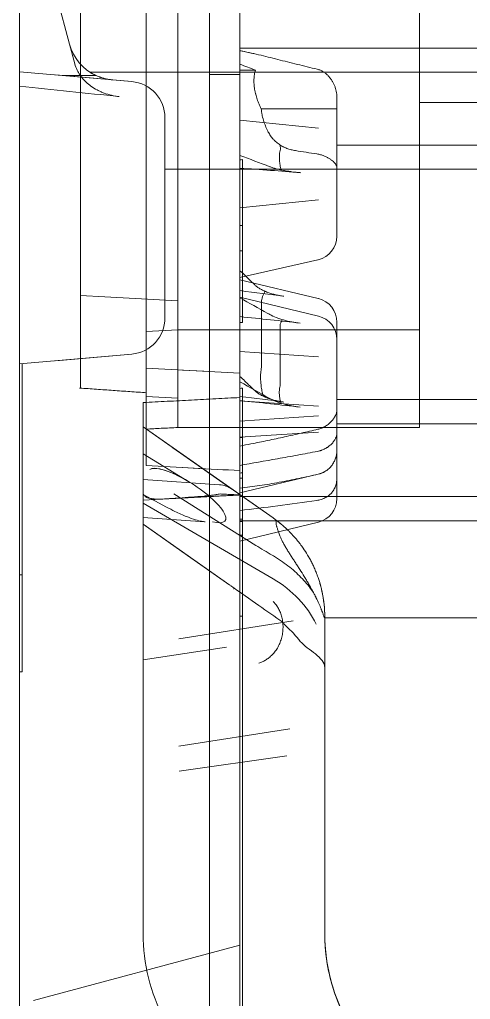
# Model space of a CAD drawing. Header units: millimetres. Extents: x 2097 to 5112, y 660 to 1576.
# Drawn here: x 4956.3 to 4993.6, y 1293 to 1373.8 of the extents above; entities that cross this region are included whole.
import ezdxf
from ezdxf.lldxf.tags import DXFTag

# ---------------------------------------------------------------- set-up
doc = ezdxf.new("R2010")
doc.units = ezdxf.units.MM
doc.layers.add('20', color=7, linetype='Continuous', true_color=0xffffff)
tags = doc.linetypes.add('DASHED', pattern=[25.72, 12.86, -12.86]).pattern_tags.tags
tags[6:7] = [DXFTag(74, 4), DXFTag(75, 0), DXFTag(340, '0'), DXFTag(46, 0.0), DXFTag(50, 0.0), DXFTag(44, 0.0), DXFTag(45, 0.0)]
tags[4:5] = [DXFTag(74, 4), DXFTag(75, 0), DXFTag(340, '0'), DXFTag(46, 0.0), DXFTag(50, 0.0), DXFTag(44, 0.0), DXFTag(45, 0.0)]

msp = doc.modelspace()

# ---------------------------------------------------------------- linework, layer by layer
at = {"layer": '20', "color": 0, "linetype": 'DASHED', "lineweight": 13}
for p, q in [((4969.407, 1342.728), (4969.407, 1472.195)), ((4989.342, 1342.728), (4989.342, 1472.195)), ((4974.533, 1371.042), (4974.533, 1383.683)), ((4966.794, 1339.502), (4966.794, 1381.486)), ((4961.367, 1379.917), (4961.367, 1351.04)), ((4960.467, 1371.793), (4958.392, 1379.537)), ((4972.02, 1252.462), (4972.02, 1376.704)), ((4960.904, 1370.164), (4960.467, 1371.793)), ((5026.342, 1371.462), (4974.533, 1371.462)), ((4975.706, 1370.997), (4974.533, 1371.262)), ((4974.533, 1369.272), (4974.533, 1371.042)), ((4956.342, 1369.512), (4965.603, 1368.701)), ((4965.604, 1368.701), (4959.331, 1369.25)), ((4959.961, 1369.195), (4962.657, 1369.195)), ((5026.342, 1369.462), (4962.178, 1369.462)), ((4972.478, 1369.273), (4974.074, 1369.273)), ((4974.43, 1369.272), (4974.533, 1369.272)), ((4975.805, 1369.643), (4974.533, 1369.643)), ((4974.533, 1252.462), (4974.533, 1369.272)), ((4963.982, 1368.843), (4965.604, 1368.701)), ((4982.533, 1367.404), (4982.533, 1364.361)), ((4982.533, 1366.462), (4982.533, 1367.404)), ((4989.342, 1366.962), (5015.342, 1366.962)), ((4972.02, 1366.294), (4972.02, 1255.463)), ((4974.533, 1366.276), (4974.533, 1255.462)), ((4976.288, 1366.462), (4982.533, 1366.462)), ((4982.533, 1361.643), (4982.533, 1366.462)), ((4968.342, 1364.717), (4968.342, 1365.713)), ((4974.533, 1365.527), (4981.007, 1364.844)), ((4968.342, 1350.207), (4968.342, 1364.717)), ((4968.342, 1350.207), (4968.342, 1364.717)), ((4977.864, 1363.457), (4977.865, 1363.113)), ((4982.533, 1363.462), (5015.342, 1363.462)), ((4974.733, 1362.259), (4974.733, 1361.804)), ((4968.342, 1361.462), (5026.342, 1361.462)), ((4974.733, 1361.804), (4974.733, 1355.178)), ((4982.533, 1361.827), (4982.533, 1357.238)), ((4982.533, 1359.444), (4982.533, 1361.643)), ((4974.533, 1358.272), (4981.007, 1358.954)), ((4982.533, 1356.064), (4982.533, 1359.444)), ((4982.533, 1356.064), (4982.533, 1359.437)), ((4974.733, 1356.822), (4974.533, 1356.822)), ((4982.533, 1356.064), (4982.533, 1355.943)), ((4974.733, 1355.178), (4974.733, 1354.742)), ((4974.733, 1348.822), (4974.733, 1354.742)), ((4974.533, 1352.536), (4980.973, 1353.992)), ((4980.999, 1350.796), (4974.533, 1352.348)), ((4961.367, 1350.534), (4961.367, 1351.04)), ((4961.367, 1351.04), (4969.407, 1350.619)), ((4966.411, 1350.776), (4964.363, 1350.883)), ((4981.001, 1349.357), (4974.533, 1350.915)), ((4976.307, 1345.127), (4976.308, 1350.631)), ((4961.367, 1350.534), (4961.367, 1343.747)), ((4968.342, 1349.211), (4968.342, 1350.207)), ((4966.794, 1348.07), (4969.407, 1348.207)), ((4969.407, 1348.207), (4966.794, 1348.07)), ((4966.794, 1348.07), (4969.407, 1348.207)), ((4969.407, 1348.207), (4989.342, 1348.207)), ((4972.407, 1348.207), (4986.342, 1348.207)), ((4974.733, 1348.822), (4974.533, 1348.822)), ((4977.862, 1348.687), (4977.861, 1343.692)), ((4982.533, 1348.851), (4982.533, 1348.596)), ((4982.533, 1346.208), (4982.533, 1348.596)), ((4982.533, 1347.844), (4982.533, 1343.584)), ((4982.533, 1347.145), (4982.533, 1342.21)), ((4965.603, 1346.222), (4956.342, 1345.412)), ((4959.331, 1345.673), (4965.604, 1346.222)), ((4974.533, 1346.429), (4981.013, 1345.991)), ((4982.533, 1343.527), (4982.533, 1346.208)), ((4956.542, 1345.429), (4956.542, 1328.015)), ((4974.533, 1344.649), (4966.794, 1345.055)), ((4971.537, 1344.806), (4969.79, 1344.898)), ((4974.733, 1335.97), (4974.733, 1343.407)), ((4982.533, 1339.267), (4982.533, 1343.527)), ((4969.407, 1342.579), (4966.794, 1342.716)), ((4969.407, 1342.579), (4966.794, 1342.716)), ((4974.533, 1342.349), (4981.013, 1341.931)), ((5026.342, 1342.462), (4982.533, 1342.462)), ((4966.533, 1335.596), (4966.533, 1341.445)), ((4981.013, 1341.116), (4974.533, 1340.678)), ((4966.533, 1340.217), (4968.569, 1338.791)), ((4968.569, 1338.791), (4966.533, 1340.217)), ((4966.533, 1340.217), (4968.569, 1338.791)), ((4968.569, 1338.791), (4966.533, 1340.217)), ((4966.533, 1340.217), (4968.569, 1338.791)), ((4968.569, 1338.791), (4966.533, 1340.217)), ((4966.533, 1340.217), (4968.569, 1338.791)), ((4968.569, 1338.791), (4966.533, 1340.217)), ((4977.268, 1332.7), (4966.533, 1340.217)), ((4977.268, 1332.7), (4966.533, 1340.217)), ((4966.794, 1340.03), (4969.407, 1340.167)), ((4969.407, 1340.167), (4989.342, 1340.167)), ((4972.407, 1340.167), (4986.342, 1340.167)), ((5026.342, 1340.462), (4982.533, 1340.462)), ((4974.533, 1339.359), (4981.013, 1339.777)), ((4982.533, 1339.509), (4982.533, 1335.28)), ((4982.533, 1338.318), (4982.533, 1339.267)), ((4968.569, 1338.791), (4973.861, 1335.086)), ((4968.569, 1338.791), (4973.861, 1335.086)), ((4968.569, 1338.791), (4973.861, 1335.086)), ((4968.569, 1338.791), (4973.861, 1335.086)), ((4968.99, 1338.496), (4977.271, 1332.698)), ((4966.533, 1337.983), (4970.318, 1335.692)), ((4982.533, 1338.318), (4982.533, 1336.013)), ((4969.79, 1336.858), (4971.537, 1336.766)), ((4971.537, 1336.766), (4969.79, 1336.858)), ((4974.533, 1334.76), (4980.999, 1336.312)), ((4966.533, 1335.885), (4972.85, 1335.443)), ((4966.533, 1335.596), (4966.533, 1335.57)), ((4974.733, 1335.97), (4974.533, 1335.97)), ((4974.733, 1252.462), (4974.733, 1335.97)), ((4982.533, 1334.563), (4982.533, 1336.013)), ((4982.533, 1336.005), (4982.533, 1334.563)), ((4968.469, 1333.6), (4966.533, 1334.649)), ((4966.533, 1334.339), (4966.533, 1334.649)), ((4969.072, 1334.698), (4975.846, 1330.439)), ((4971.568, 1334.441), (4969.497, 1334.333)), ((4971.568, 1334.441), (4974.533, 1334.596)), ((4974.533, 1334.462), (5026.342, 1334.462)), ((4982.533, 1334.563), (4982.533, 1334.295)), ((4966.533, 1334.177), (4966.533, 1334.36)), ((4966.533, 1334.177), (4969.497, 1334.333)), ((4966.533, 1298.4), (4966.533, 1334.177)), ((4977.268, 1327.677), (4966.533, 1333.932)), ((4966.533, 1332.739), (4971.646, 1332.382)), ((4966.533, 1332.177), (4970.206, 1329.605)), ((4973.69, 1327.166), (4966.533, 1332.177)), ((4974.733, 1332.603), (4974.533, 1332.603)), ((4974.533, 1332.462), (4977.565, 1332.462)), ((4974.533, 1330.793), (4981.001, 1332.351)), ((4977.284, 1332.689), (4977.271, 1332.698)), ((5026.342, 1332.462), (4977.565, 1332.462)), ((4966.533, 1298.4), (4966.533, 1331.878)), ((4966.533, 1331.177), (4966.533, 1298.4)), ((4974.533, 1291.763), (4974.533, 1331.596)), ((4974.533, 1331.596), (4974.533, 1291.763)), ((4974.733, 1331.283), (4974.533, 1331.283)), ((4973.694, 1327.163), (4970.205, 1329.606)), ((4978.925, 1324.216), (4969.496, 1322.731)), ((4974.733, 1324.603), (4974.533, 1324.603)), ((4981.516, 1324.462), (5026.342, 1324.462)), ((4981.532, 1318.49), (4981.532, 1324.504)), ((4973.428, 1322.055), (4966.533, 1320.99)), ((4981.532, 1320.356), (4981.532, 1319.853)), ((4981.532, 1319.853), (4981.532, 1310.46)), ((4981.532, 1318.49), (4981.532, 1299.7)), ((4969.497, 1313.888), (4978.662, 1315.308)), ((4969.502, 1311.811), (4978.412, 1313.088)), ((4981.532, 1310.46), (4981.532, 1298.357)), ((4981.532, 1298.365), (4981.532, 1299.7)), ((4957.498, 1292.897), (4974.533, 1297.462))]:
    msp.add_line(p, q, dxfattribs=at)
at = {"layer": '20', "color": 0, "linetype": 'Continuous', "lineweight": 18}
for p, q in [((4956.342, 1379.092), (4956.342, 1328.015)), ((4956.342, 1328.015), (4956.342, 1320.015)), ((4956.542, 1328.015), (4956.342, 1328.015)), ((4956.542, 1320.015), (4956.542, 1328.015)), ((4956.342, 1320.015), (4956.542, 1320.015)), ((4956.342, 1320.015), (4956.342, 1287.462))]:
    msp.add_line(p, q, dxfattribs=at)
at = {"layer": '20', "color": 0, "linetype": 'DASHED', "lineweight": 13}
for centre, radius, start, end in [((4964.331, 1372.828), 4, 195, 245.26102), ((4965.342, 1365.713), 3, 0, 85), ((4980.533, 1355.943), 2, 282.95158, 0), ((4980.533, 1348.851), 2, 0, 76.41191), ((4965.342, 1349.211), 3, 275, 0), ((4980.533, 1347.413), 2, 0, 76.4061), ((4980.533, 1338.257), 2, 283.52288, 300.57663), ((4980.533, 1334.295), 2, 283.5902, 0), ((4981.532, 1298.4), 15, 180, 208)]:
    msp.add_arc(centre, radius, start, end, dxfattribs=at)
at = {"layer": '20', "color": 0, "linetype": 'DASHED', "lineweight": 13, "extrusion": (0, 1.27484e-06, 1)}
for centre, start, end in [((4972.713, 1333.448, 0.002), 55, 86.37674), ((4972.713, 1333.448, 0.002), 55, 86.07901), ((4972.713, 1333.448, 0.002), 55, 86.07915), ((4972.714, 1333.448, 0.002), 55.00023, 86.07918)]:
    msp.add_arc(centre, 2, start, end, dxfattribs=at)
at = {"layer": '20', "color": 0, "linetype": 'DASHED', "lineweight": 13}
for centre, major_axis, ratio, start_param, end_param in [((4922.447, 1368.462), (-167.774, 16.906), 0.019737, 4.460571, 4.510951), ((4991.153, 1365.462), (-22.684, 1.406), 0.165076, 1.021957, 1.111048), ((4971.346, 1363.435), (-23.037, -1.352), 0.06008, 1.706023, 1.714794), ((4971.347, 1360.364), (-23.035, 1.352), 0.060074, 4.353424, 4.577178), ((4971.345, 1355.918), (-23.042, -1.352), 0.06009, 1.706049, 1.714819), ((4965.676, 1350.36), (-23.034, 1.94), 0.085566, 4.146555, 4.324935), ((4971.347, 1347.568), (-23.034, 1.985), 0.087479, 4.357604, 4.581189), ((4971.348, 1345.087), (-23.03, -1.94), 0.08555, 1.702301, 1.711074), ((4965.676, 1341.637), (-23.034, 1.94), 0.085566, 4.146632, 4.324935), ((4971.347, 1340.64), (-23.034, 1.985), 0.087479, 4.357691, 4.581189), ((4971.35, 1341.066), (-23.024, -1.984), 0.087441, 1.701933, 1.710709), ((4984.748, 1338.462), (-22.683, -3.515), 0.084201, 5.122102, 5.16647), ((4970.15, 1334.55), (-3.162, 2.065), 0.279923, 4.840864, 6.16324), ((4970.15, 1334.55), (-3.162, 2.065), 0.279923, 2.470981, 6.163241), ((4982.983, 1336.462), (-22.683, -3.49), 0.086139, 4.936916, 5.080839), ((4971.346, 1338.109), (-23.039, -1.94), 0.085581, 1.702353, 1.711123), ((4982.983, 1336.462), (-22.683, -3.49), 0.086139, 1.175839, 1.464707), ((4971.346, 1334.14), (-23.037, -1.985), 0.087488, 1.702012, 1.710784), ((4980.523, 1333.542), (-13.119, 7.215), 0.337266, 1.396036, 1.502449), ((4971.533, 1320.861), (10, 0), 0.832116, 0.379, 0.959931)]:
    msp.add_ellipse(centre, major_axis=major_axis, ratio=ratio, start_param=start_param, end_param=end_param, dxfattribs=at)
for points, knots in [([(4980.918, 1369.715), (4980.64, 1369.781), (4980.364, 1369.848), (4979.815, 1369.982), (4979.541, 1370.05), (4978.997, 1370.185), (4978.726, 1370.253), (4978.187, 1370.388), (4977.919, 1370.456), (4977.386, 1370.59), (4977.122, 1370.656), (4976.596, 1370.786), (4976.334, 1370.85), (4975.815, 1370.973), (4975.556, 1371.032), (4975.043, 1371.142), (4974.787, 1371.194), (4974.533, 1371.24)], [0, 0, 0, 0, 0.125, 0.125, 0.25, 0.25, 0.375, 0.375, 0.5, 0.5, 0.625, 0.625, 0.75, 0.75, 0.875, 0.875, 1, 1, 1, 1]), ([(4964.574, 1367.456), (4964.356, 1367.479), (4964.143, 1367.516), (4963.726, 1367.614), (4963.522, 1367.675), (4963.273, 1367.768), (4963.223, 1367.787), (4963.149, 1367.817), (4963.125, 1367.828), (4963.076, 1367.848), (4962.955, 1367.902), (4962.838, 1367.959), (4962.564, 1368.104), (4962.39, 1368.212), (4962.145, 1368.39), (4962.066, 1368.452), (4961.97, 1368.534), (4961.95, 1368.55), (4961.913, 1368.583), (4961.857, 1368.633), (4961.803, 1368.684), (4961.628, 1368.857), (4961.502, 1369.004), (4961.334, 1369.235), (4961.282, 1369.314), (4961.209, 1369.435), (4961.185, 1369.476), (4961.14, 1369.559), (4961.119, 1369.601), (4961.017, 1369.812), (4960.952, 1369.986), (4960.904, 1370.164)], [0, 0, 0, 0, 0.125, 0.125, 0.25, 0.25, 0.28125, 0.28125, 0.296875, 0.296875, 0.3125, 0.375, 0.375, 0.5, 0.5, 0.5625, 0.5625, 0.578125, 0.578125, 0.59375, 0.625, 0.625, 0.75, 0.75, 0.8125, 0.8125, 0.84375, 0.84375, 0.875, 0.875, 1, 1, 1, 1]), ([(4962.557, 1369.243), (4962.534, 1369.254), (4962.512, 1369.265), (4962.442, 1369.302), (4962.399, 1369.325), (4962.342, 1369.358), (4962.324, 1369.368), (4962.291, 1369.387), (4962.277, 1369.396), (4962.236, 1369.42), (4962.216, 1369.433), (4962.186, 1369.452), (4962.176, 1369.458), (4962.171, 1369.461), (4962.171, 1369.461), (4962.17, 1369.462), (4962.17, 1369.462), (4962.17, 1369.462)], [0, 0, 0, 0, 0.088846, 0.088846, 0.299133, 0.299133, 0.404276, 0.404276, 0.509419, 0.509419, 0.719706, 0.719706, 0.929993, 0.929993, 0.982565, 0.982565, 1, 1, 1, 1]), ([(4962.565, 1369.239), (4962.571, 1369.236), (4962.578, 1369.233), (4962.598, 1369.223), (4962.641, 1369.202), (4962.687, 1369.181), (4962.783, 1369.139), (4962.851, 1369.111), (4962.944, 1369.076), (4962.963, 1369.069), (4963.001, 1369.056), (4963.02, 1369.049), (4963.079, 1369.029), (4963.12, 1369.016), (4963.243, 1368.978), (4963.328, 1368.955), (4963.462, 1368.923), (4963.507, 1368.913), (4963.599, 1368.895), (4963.646, 1368.887), (4963.788, 1368.864), (4963.884, 1368.852), (4963.983, 1368.843)], [0, 0, 0, 0, 0.019232, 0.019232, 0.061874, 0.147158, 0.147158, 0.317726, 0.317726, 0.360368, 0.360368, 0.403011, 0.403011, 0.488295, 0.488295, 0.658863, 0.658863, 0.744147, 0.744147, 0.829432, 0.829432, 1, 1, 1, 1]), ([(4972.478, 1369.273), (4972.447, 1369.273), (4972.417, 1369.273), (4972.372, 1369.274), (4972.357, 1369.274), (4972.328, 1369.274), (4972.314, 1369.274), (4972.272, 1369.274), (4972.246, 1369.275), (4972.209, 1369.276), (4972.197, 1369.276), (4972.173, 1369.276), (4972.162, 1369.277), (4972.131, 1369.278), (4972.112, 1369.279), (4972.088, 1369.281), (4972.08, 1369.281), (4972.066, 1369.283), (4972.06, 1369.283), (4972.043, 1369.286), (4972.034, 1369.287), (4972.026, 1369.29), (4972.024, 1369.291), (4972.021, 1369.294), (4972.02, 1369.295), (4972.02, 1369.296)], [0, 0, 0, 0, 0.125, 0.125, 0.1875, 0.1875, 0.25, 0.25, 0.375, 0.375, 0.4375, 0.4375, 0.5, 0.5, 0.625, 0.625, 0.6875, 0.6875, 0.75, 0.75, 0.875, 0.875, 0.9375, 0.9375, 1, 1, 1, 1]), ([(4974.533, 1369.277), (4974.533, 1369.276), (4974.53, 1369.275), (4974.521, 1369.274), (4974.518, 1369.274), (4974.509, 1369.273), (4974.504, 1369.273), (4974.487, 1369.272), (4974.473, 1369.272), (4974.449, 1369.272), (4974.44, 1369.272), (4974.421, 1369.272), (4974.411, 1369.272), (4974.38, 1369.272), (4974.357, 1369.272), (4974.32, 1369.272), (4974.307, 1369.272), (4974.28, 1369.273), (4974.267, 1369.273), (4974.225, 1369.273), (4974.196, 1369.273), (4974.151, 1369.273), (4974.136, 1369.273), (4974.105, 1369.273), (4974.09, 1369.273), (4974.074, 1369.273)], [0, 0, 0, 0, 0.125, 0.125, 0.1875, 0.1875, 0.25, 0.25, 0.375, 0.375, 0.4375, 0.4375, 0.5, 0.5, 0.625, 0.625, 0.6875, 0.6875, 0.75, 0.75, 0.875, 0.875, 0.9375, 0.9375, 1, 1, 1, 1]), ([(4975.805, 1369.643), (4975.773, 1369.525), (4975.747, 1369.404), (4975.708, 1369.153), (4975.696, 1369.024), (4975.689, 1368.857), (4975.688, 1368.823), (4975.687, 1368.755), (4975.687, 1368.721), (4975.688, 1368.619), (4975.691, 1368.55), (4975.704, 1368.344), (4975.72, 1368.206), (4975.753, 1367.997), (4975.766, 1367.928), (4975.788, 1367.823), (4975.796, 1367.788), (4975.812, 1367.718), (4975.821, 1367.683), (4975.865, 1367.51), (4975.906, 1367.373), (4975.975, 1367.172), (4976, 1367.105), (4976.051, 1366.973), (4976.078, 1366.907), (4976.163, 1366.711), (4976.224, 1366.584), (4976.288, 1366.462)], [0, 0, 0, 0, 0.125, 0.125, 0.25, 0.25, 0.28125, 0.28125, 0.3125, 0.3125, 0.375, 0.375, 0.5, 0.5, 0.5625, 0.5625, 0.59375, 0.59375, 0.625, 0.625, 0.75, 0.75, 0.8125, 0.8125, 0.875, 0.875, 1, 1, 1, 1]), ([(4981.819, 1369.173), (4981.759, 1369.238), (4981.696, 1369.298), (4981.561, 1369.41), (4981.49, 1369.461), (4981.377, 1369.531), (4981.338, 1369.553), (4981.258, 1369.594), (4981.218, 1369.613), (4981.094, 1369.665), (4981.007, 1369.693), (4980.918, 1369.715)], [0, 0, 0, 0, 0.25, 0.25, 0.5, 0.5, 0.625, 0.625, 0.75, 0.75, 1, 1, 1, 1]), ([(4982.533, 1367.404), (4982.533, 1367.488), (4982.528, 1367.571), (4982.51, 1367.736), (4982.497, 1367.817), (4982.463, 1367.978), (4982.442, 1368.058), (4982.392, 1368.216), (4982.364, 1368.293), (4982.302, 1368.443), (4982.268, 1368.516), (4982.193, 1368.659), (4982.153, 1368.728), (4982.066, 1368.864), (4982.021, 1368.929), (4981.924, 1369.055), (4981.873, 1369.115), (4981.819, 1369.173)], [0, 0, 0, 0, 0.125, 0.125, 0.25, 0.25, 0.375, 0.375, 0.5, 0.5, 0.625, 0.625, 0.75, 0.75, 0.875, 0.875, 1, 1, 1, 1]), ([(4976.288, 1366.462), (4976.294, 1366.384), (4976.303, 1366.306), (4976.319, 1366.188), (4976.325, 1366.148), (4976.339, 1366.069), (4976.346, 1366.029), (4976.384, 1365.831), (4976.423, 1365.674), (4976.492, 1365.442), (4976.517, 1365.365), (4976.556, 1365.25), (4976.57, 1365.212), (4976.598, 1365.136), (4976.613, 1365.098), (4976.688, 1364.91), (4976.754, 1364.763), (4976.825, 1364.621)], [0, 0, 0, 0, 0.125, 0.125, 0.1875, 0.1875, 0.25, 0.25, 0.5, 0.5, 0.625, 0.625, 0.6875, 0.6875, 0.75, 0.75, 1, 1, 1, 1]), ([(4979.121, 1363.001), (4978.997, 1363.021), (4978.875, 1363.047), (4978.636, 1363.11), (4978.519, 1363.147), (4978.347, 1363.212), (4978.29, 1363.236), (4978.206, 1363.273), (4978.178, 1363.286), (4978.123, 1363.313), (4978.096, 1363.326), (4977.961, 1363.396), (4977.857, 1363.458), (4977.66, 1363.594), (4977.566, 1363.668), (4977.432, 1363.788), (4977.389, 1363.83), (4977.325, 1363.896), (4977.304, 1363.918), (4977.263, 1363.963), (4977.163, 1364.077), (4977.073, 1364.199), (4976.941, 1364.402), (4976.88, 1364.509), (4976.825, 1364.621)], [0, 0, 0, 0, 0.125, 0.125, 0.25, 0.25, 0.3125, 0.3125, 0.34375, 0.34375, 0.375, 0.375, 0.5, 0.5, 0.625, 0.625, 0.6875, 0.6875, 0.71875, 0.71875, 0.75, 0.875, 0.875, 1, 1, 1, 1]), ([(4977.935, 1361.406), (4977.926, 1361.438), (4977.917, 1361.471), (4977.873, 1361.635), (4977.844, 1361.769), (4977.804, 1362.031), (4977.791, 1362.161), (4977.781, 1362.418), (4977.784, 1362.546), (4977.807, 1362.823), (4977.831, 1362.972), (4977.865, 1363.113)], [0, 0, 0, 0, 0.054818, 0.054818, 0.276455, 0.276455, 0.498092, 0.498092, 0.719728, 0.719728, 1, 1, 1, 1]), ([(4980.88, 1362.73), (4980.982, 1362.715), (4981.082, 1362.694), (4981.275, 1362.642), (4981.368, 1362.611), (4981.459, 1362.575)], [0, 0, 0, 0, 0.5, 0.5, 1, 1, 1, 1]), ([(4981.459, 1362.575), (4981.54, 1362.543), (4981.618, 1362.507), (4981.765, 1362.432), (4981.834, 1362.392), (4981.933, 1362.33), (4981.965, 1362.309), (4982.027, 1362.266), (4982.057, 1362.244), (4982.142, 1362.179), (4982.193, 1362.136), (4982.263, 1362.071), (4982.285, 1362.049), (4982.327, 1362.007), (4982.347, 1361.985), (4982.402, 1361.922), (4982.432, 1361.882), (4982.482, 1361.806), (4982.5, 1361.77), (4982.516, 1361.728), (4982.519, 1361.72), (4982.524, 1361.703), (4982.526, 1361.695), (4982.531, 1361.672), (4982.533, 1361.657), (4982.533, 1361.643)], [0, 0, 0, 0, 0.125, 0.125, 0.25, 0.25, 0.3125, 0.3125, 0.375, 0.375, 0.5, 0.5, 0.5625, 0.5625, 0.625, 0.625, 0.75, 0.75, 0.875, 0.875, 0.90625, 0.90625, 0.9375, 0.9375, 1, 1, 1, 1]), ([(4976.99, 1361.677), (4977.073, 1361.645), (4977.16, 1361.615), (4977.339, 1361.558), (4977.432, 1361.53), (4977.719, 1361.453), (4977.923, 1361.406), (4978.193, 1361.355), (4978.248, 1361.345), (4978.358, 1361.325), (4978.524, 1361.298), (4978.694, 1361.273), (4979.039, 1361.228), (4979.274, 1361.204), (4979.515, 1361.184)], [0, 0, 0, 0, 0.125, 0.125, 0.25, 0.25, 0.5, 0.5, 0.5625, 0.5625, 0.625, 0.75, 0.75, 1, 1, 1, 1]), ([(4975.749, 1351.932), (4975.641, 1352.036), (4975.533, 1352.139), (4975.127, 1352.528), (4974.83, 1352.813), (4974.533, 1353.098)], [0, 0, 0, 0, 0.266848, 0.266848, 1, 1, 1, 1]), ([(4975.749, 1351.932), (4975.81, 1351.874), (4975.877, 1351.818), (4976.023, 1351.71), (4976.101, 1351.658), (4976.27, 1351.559), (4976.36, 1351.512), (4976.479, 1351.455), (4976.503, 1351.444), (4976.552, 1351.422), (4976.577, 1351.411), (4976.652, 1351.379), (4976.703, 1351.358), (4976.859, 1351.297), (4976.967, 1351.26), (4977.189, 1351.19), (4977.304, 1351.157), (4977.481, 1351.113), (4977.541, 1351.099), (4977.663, 1351.072), (4977.724, 1351.059), (4977.91, 1351.023), (4978.036, 1351.002), (4978.165, 1350.984)], [0, 0, 0, 0, 0.125, 0.125, 0.25, 0.25, 0.375, 0.375, 0.40625, 0.40625, 0.4375, 0.4375, 0.5, 0.5, 0.625, 0.625, 0.75, 0.75, 0.8125, 0.8125, 0.875, 0.875, 1, 1, 1, 1]), ([(4976.628, 1351.389), (4976.603, 1351.36), (4976.58, 1351.327), (4976.475, 1351.167), (4976.406, 1351.01), (4976.337, 1350.764), (4976.321, 1350.699), (4976.308, 1350.631)], [0, 0, 0, 0, 0.170597, 0.170597, 0.79234, 0.79234, 1, 1, 1, 1]), ([(4976.986, 1349.488), (4976.932, 1349.518), (4976.878, 1349.548), (4976.061, 1350.002), (4975.297, 1350.426), (4974.533, 1350.85)], [0, 0, 0, 0, 0.065701, 0.065701, 1, 1, 1, 1]), ([(4979.512, 1348.768), (4979.271, 1348.797), (4979.035, 1348.832), (4978.577, 1348.919), (4978.354, 1348.971), (4978.085, 1349.046), (4978.031, 1349.062), (4977.925, 1349.094), (4977.769, 1349.144), (4977.62, 1349.198), (4977.332, 1349.312), (4977.152, 1349.396), (4976.986, 1349.488)], [0, 0, 0, 0, 0.25, 0.25, 0.5, 0.5, 0.5625, 0.5625, 0.625, 0.75, 0.75, 1, 1, 1, 1]), ([(4977.862, 1348.687), (4977.903, 1348.825), (4977.958, 1348.95), (4978.025, 1349.06), (4978.026, 1349.062), (4978.027, 1349.063)], [0, 0, 0, 0, 0.984399, 0.984399, 1, 1, 1, 1]), ([(4976.307, 1345.127), (4976.277, 1344.978), (4976.256, 1344.817), (4976.237, 1344.528), (4976.233, 1344.406), (4976.235, 1344.157), (4976.241, 1344.029), (4976.26, 1343.767), (4976.275, 1343.632), (4976.312, 1343.358), (4976.336, 1343.217), (4976.385, 1342.969), (4976.408, 1342.861), (4976.434, 1342.753)], [0, 0, 0, 0, 0.239528, 0.239528, 0.398803, 0.398803, 0.558077, 0.558077, 0.717352, 0.717352, 0.876627, 0.876627, 1, 1, 1, 1]), ([(4961.367, 1344.143), (4961.367, 1344.095), (4961.367, 1344.049), (4961.367, 1343.995), (4961.367, 1343.984), (4961.367, 1343.974)], [0, 0, 0, 0, 0.804668, 0.804668, 1, 1, 1, 1]), ([(4975.748, 1343.209), (4975.615, 1343.337), (4975.482, 1343.464), (4975.077, 1343.853), (4974.805, 1344.114), (4974.533, 1344.375)], [0, 0, 0, 0, 0.328052, 0.328052, 1, 1, 1, 1]), ([(4961.367, 1343.41), (4961.367, 1343.41), (4961.367, 1343.41), (4961.367, 1343.416), (4961.367, 1343.432), (4961.367, 1343.465), (4961.367, 1343.473), (4961.367, 1343.489), (4961.367, 1343.498), (4961.367, 1343.526), (4961.367, 1343.548), (4961.367, 1343.62), (4961.367, 1343.679), (4961.367, 1343.747)], [0, 0, 0, 0, 0.065013, 0.065013, 0.376675, 0.376675, 0.454591, 0.454591, 0.532507, 0.532507, 0.688338, 0.688338, 1, 1, 1, 1]), ([(4977.914, 1342.17), (4977.908, 1342.189), (4977.903, 1342.209), (4977.863, 1342.354), (4977.836, 1342.48), (4977.798, 1342.724), (4977.786, 1342.843), (4977.777, 1343.076), (4977.78, 1343.191), (4977.803, 1343.438), (4977.827, 1343.569), (4977.861, 1343.692)], [0, 0, 0, 0, 0.03535, 0.03535, 0.260411, 0.260411, 0.485471, 0.485471, 0.710532, 0.710532, 1, 1, 1, 1]), ([(4969.407, 1340.167), (4969.407, 1340.167), (4969.407, 1340.224), (4969.407, 1340.397), (4969.407, 1340.469), (4969.407, 1340.638), (4969.407, 1340.735), (4969.407, 1340.956), (4969.407, 1341.079), (4969.407, 1341.352), (4969.407, 1341.501), (4969.407, 1341.975), (4969.407, 1342.331), (4969.407, 1342.728)], [0, 0, 0, 0, 0.25, 0.25, 0.375, 0.375, 0.5, 0.5, 0.625, 0.625, 0.75, 0.75, 1, 1, 1, 1]), ([(4978.164, 1342.26), (4978.035, 1342.278), (4977.909, 1342.299), (4977.663, 1342.347), (4977.543, 1342.374), (4977.308, 1342.433), (4977.193, 1342.465), (4977.026, 1342.518), (4976.97, 1342.536), (4976.889, 1342.564), (4976.862, 1342.574), (4976.808, 1342.594), (4976.677, 1342.643), (4976.453, 1342.739), (4976.273, 1342.834), (4976.104, 1342.933), (4976.024, 1342.985), (4975.876, 1343.094), (4975.809, 1343.151), (4975.748, 1343.209)], [0, 0, 0, 0, 0.125, 0.125, 0.25, 0.25, 0.375, 0.375, 0.4375, 0.4375, 0.46875, 0.46875, 0.5, 0.625, 0.75, 0.75, 0.875, 0.875, 1, 1, 1, 1]), ([(4976.984, 1342.561), (4977.067, 1342.515), (4977.153, 1342.471), (4977.333, 1342.387), (4977.426, 1342.347), (4977.713, 1342.233), (4977.917, 1342.165), (4978.187, 1342.089), (4978.242, 1342.075), (4978.352, 1342.046), (4978.518, 1342.006), (4978.688, 1341.97), (4979.033, 1341.904), (4979.269, 1341.869), (4979.51, 1341.84)], [0, 0, 0, 0, 0.125, 0.125, 0.25, 0.25, 0.5, 0.5, 0.5625, 0.5625, 0.625, 0.75, 0.75, 1, 1, 1, 1]), ([(4989.342, 1342.728), (4989.342, 1342.331), (4989.342, 1341.975), (4989.342, 1341.501), (4989.342, 1341.352), (4989.342, 1341.079), (4989.342, 1340.956), (4989.342, 1340.735), (4989.342, 1340.638), (4989.342, 1340.469), (4989.342, 1340.397), (4989.342, 1340.225), (4989.342, 1340.167), (4989.342, 1340.167)], [0, 0, 0, 0, 0.250105, 0.250105, 0.375158, 0.375158, 0.500211, 0.500211, 0.625263, 0.625263, 0.750316, 0.750316, 1, 1, 1, 1]), ([(4966.533, 1342.217), (4966.533, 1342.217), (4966.533, 1342.15), (4966.533, 1341.889), (4966.533, 1341.695), (4966.533, 1341.445)], [0, 0, 0, 0, 0.5, 0.5, 1, 1, 1, 1]), ([(4980.97, 1340.013), (4981.083, 1340.039), (4981.192, 1340.074), (4981.348, 1340.139), (4981.4, 1340.162), (4981.475, 1340.201), (4981.5, 1340.214), (4981.549, 1340.241), (4981.573, 1340.256), (4981.693, 1340.329), (4981.782, 1340.393), (4981.907, 1340.496), (4981.947, 1340.532), (4982.004, 1340.587), (4982.023, 1340.606), (4982.06, 1340.644), (4982.078, 1340.663), (4982.165, 1340.759), (4982.227, 1340.838), (4982.308, 1340.958), (4982.333, 1340.998), (4982.367, 1341.059), (4982.378, 1341.079), (4982.399, 1341.12), (4982.409, 1341.14), (4982.456, 1341.241), (4982.484, 1341.32), (4982.523, 1341.473), (4982.533, 1341.548), (4982.533, 1341.619)], [0, 0, 0, 0, 0.125, 0.125, 0.1875, 0.1875, 0.21875, 0.21875, 0.25, 0.25, 0.375, 0.375, 0.4375, 0.4375, 0.46875, 0.46875, 0.5, 0.5, 0.625, 0.625, 0.6875, 0.6875, 0.71875, 0.71875, 0.75, 0.75, 0.875, 0.875, 1, 1, 1, 1]), ([(4966.794, 1340.03), (4967.204, 1340.051), (4967.615, 1340.073), (4968.486, 1340.118), (4968.946, 1340.143), (4969.407, 1340.167)], [0, 0, 0, 0, 0.471005, 0.471005, 1, 1, 1, 1]), ([(4966.794, 1337.015), (4966.794, 1337.015), (4966.794, 1337.029), (4966.794, 1337.084), (4966.794, 1337.126), (4966.794, 1337.235), (4966.794, 1337.304), (4966.794, 1337.469), (4966.794, 1337.564), (4966.794, 1337.778), (4966.794, 1337.897), (4966.794, 1338.094), (4966.794, 1338.197), (4966.794, 1338.306), (4966.794, 1338.381), (4966.794, 1338.419), (4966.794, 1338.613), (4966.794, 1338.942), (4966.794, 1339.309), (4966.794, 1339.502)], [0, 0, 0, 0, 0.125, 0.125, 0.25, 0.25, 0.375, 0.375, 0.5, 0.5, 0.625, 0.625, 0.6875, 0.71875, 0.71875, 0.75, 0.75, 0.875, 1, 1, 1, 1]), ([(4975.441, 1338.814), (4975.905, 1338.903), (4976.368, 1338.996), (4977.292, 1339.189), (4977.753, 1339.288), (4978.674, 1339.491), (4979.134, 1339.594), (4980.052, 1339.803), (4980.511, 1339.908), (4980.97, 1340.013)], [0, 0, 0, 0, 0.25, 0.25, 0.5, 0.5, 0.75, 0.75, 1, 1, 1, 1]), ([(4982.533, 1339.698), (4982.533, 1339.63), (4982.523, 1339.559), (4982.495, 1339.448), (4982.483, 1339.411), (4982.461, 1339.354), (4982.453, 1339.335), (4982.436, 1339.296), (4982.427, 1339.276), (4982.379, 1339.179), (4982.332, 1339.102), (4982.248, 1338.987), (4982.218, 1338.949), (4982.169, 1338.892), (4982.152, 1338.874), (4982.118, 1338.837), (4982.1, 1338.818), (4982.01, 1338.728), (4981.931, 1338.659), (4981.823, 1338.579), (4981.801, 1338.564), (4981.757, 1338.533), (4981.734, 1338.517), (4981.664, 1338.473), (4981.617, 1338.445), (4981.471, 1338.367), (4981.369, 1338.321), (4981.236, 1338.273), (4981.209, 1338.264), (4981.155, 1338.247), (4981.127, 1338.239), (4981.044, 1338.217), (4980.988, 1338.204), (4980.932, 1338.193)], [0, 0, 0, 0, 0.125, 0.125, 0.1875, 0.1875, 0.21875, 0.21875, 0.25, 0.25, 0.375, 0.375, 0.4375, 0.4375, 0.46875, 0.46875, 0.5, 0.5, 0.625, 0.625, 0.65625, 0.65625, 0.6875, 0.6875, 0.75, 0.75, 0.875, 0.875, 0.90625, 0.90625, 0.9375, 0.9375, 1, 1, 1, 1]), ([(4980.932, 1338.193), (4980.384, 1338.089), (4979.836, 1337.986), (4978.739, 1337.784), (4978.19, 1337.685), (4977.639, 1337.589)], [0, 0, 0, 0, 0.5, 0.5, 1, 1, 1, 1]), ([(4982.533, 1338.318), (4982.533, 1338.199), (4982.523, 1338.083), (4982.495, 1337.912), (4982.484, 1337.855), (4982.463, 1337.771), (4982.456, 1337.743), (4982.44, 1337.688), (4982.431, 1337.66), (4982.386, 1337.523), (4982.342, 1337.418), (4982.263, 1337.268), (4982.235, 1337.22), (4982.19, 1337.148), (4982.174, 1337.125), (4982.142, 1337.078), (4982.125, 1337.055), (4982.04, 1336.943), (4981.966, 1336.861), (4981.844, 1336.747), (4981.801, 1336.711), (4981.735, 1336.659), (4981.713, 1336.642), (4981.667, 1336.609), (4981.643, 1336.593), (4981.525, 1336.517), (4981.426, 1336.464), (4981.217, 1336.376), (4981.109, 1336.34), (4980.995, 1336.313)], [0, 0, 0, 0, 0.125, 0.125, 0.1875, 0.1875, 0.21875, 0.21875, 0.25, 0.25, 0.375, 0.375, 0.4375, 0.4375, 0.46875, 0.46875, 0.5, 0.5, 0.625, 0.625, 0.6875, 0.6875, 0.71875, 0.71875, 0.75, 0.75, 0.875, 0.875, 1, 1, 1, 1]), ([(4974.533, 1336.609), (4973.269, 1336.675), (4972.005, 1336.742), (4969.426, 1336.877), (4968.11, 1336.946), (4966.794, 1337.015)], [0, 0, 0, 0, 0.489859, 0.489859, 1, 1, 1, 1]), ([(4980.995, 1336.313), (4980.458, 1336.189), (4979.922, 1336.07), (4978.849, 1335.845), (4978.312, 1335.74), (4977.237, 1335.544), (4976.698, 1335.454), (4975.618, 1335.29), (4975.076, 1335.216), (4974.533, 1335.15)], [0, 0, 0, 0, 0.25, 0.25, 0.5, 0.5, 0.75, 0.75, 1, 1, 1, 1]), ([(4966.533, 1334.177), (4966.533, 1334.177), (4966.533, 1334.191), (4966.533, 1334.271), (4966.533, 1334.379), (4966.533, 1334.7), (4966.533, 1334.913), (4966.533, 1335.303), (4966.533, 1335.444), (4966.533, 1335.596)], [0, 0, 0, 0, 0.165294, 0.165294, 0.499815, 0.499815, 0.834337, 0.834337, 1, 1, 1, 1]), ([(4980.88, 1334.149), (4980.997, 1334.166), (4981.111, 1334.191), (4981.277, 1334.242), (4981.331, 1334.261), (4981.411, 1334.293), (4981.438, 1334.304), (4981.49, 1334.327), (4981.516, 1334.339), (4981.645, 1334.403), (4981.74, 1334.462), (4981.875, 1334.562), (4981.918, 1334.597), (4981.98, 1334.654), (4982, 1334.673), (4982.04, 1334.713), (4982.059, 1334.733), (4982.153, 1334.837), (4982.219, 1334.926), (4982.305, 1335.07), (4982.331, 1335.12), (4982.367, 1335.197), (4982.379, 1335.223), (4982.4, 1335.276), (4982.411, 1335.303), (4982.458, 1335.437), (4982.486, 1335.548), (4982.509, 1335.691), (4982.514, 1335.719), (4982.52, 1335.777), (4982.523, 1335.807), (4982.53, 1335.895), (4982.533, 1335.954), (4982.533, 1336.013)], [0, 0, 0, 0, 0.125, 0.125, 0.1875, 0.1875, 0.21875, 0.21875, 0.25, 0.25, 0.375, 0.375, 0.4375, 0.4375, 0.46875, 0.46875, 0.5, 0.5, 0.625, 0.625, 0.6875, 0.6875, 0.71875, 0.71875, 0.75, 0.75, 0.875, 0.875, 0.90625, 0.90625, 0.9375, 0.9375, 1, 1, 1, 1]), ([(4969.497, 1334.347), (4969.389, 1334.339), (4969.177, 1334.325), (4968.871, 1334.303), (4968.674, 1334.291), (4968.481, 1334.279), (4968.386, 1334.274), (4968.201, 1334.265), (4968.111, 1334.262), (4967.939, 1334.257), (4967.856, 1334.256), (4967.696, 1334.257), (4967.542, 1334.26), (4967.401, 1334.27), (4967.301, 1334.28), (4967.268, 1334.284), (4967.205, 1334.293), (4967.175, 1334.298), (4967.087, 1334.314), (4966.978, 1334.34), (4966.885, 1334.376), (4966.822, 1334.406), (4966.792, 1334.422), (4966.765, 1334.439), (4966.747, 1334.451), (4966.738, 1334.458), (4966.662, 1334.515), (4966.613, 1334.575), (4966.548, 1334.715), (4966.533, 1334.794), (4966.533, 1334.884)], [0, 0, 0, 0, 0.0625, 0.125, 0.1875, 0.1875, 0.25, 0.25, 0.3125, 0.3125, 0.375, 0.375, 0.4375, 0.5, 0.5, 0.53125, 0.53125, 0.5625, 0.5625, 0.625, 0.6875, 0.6875, 0.71875, 0.734375, 0.734375, 0.75, 0.75, 0.875, 0.875, 1, 1, 1, 1]), ([(4972.885, 1334.683), (4972.786, 1334.662), (4972.684, 1334.644), (4972.474, 1334.61), (4972.367, 1334.594), (4972.147, 1334.566), (4972.035, 1334.553), (4971.805, 1334.529), (4971.688, 1334.517), (4971.568, 1334.507)], [0, 0, 0, 0, 0.25, 0.25, 0.5, 0.5, 0.75, 0.75, 1, 1, 1, 1]), ([(4974.532, 1334.596), (4974.532, 1334.596), (4974.528, 1334.597), (4974.514, 1334.597), (4974.508, 1334.598), (4974.495, 1334.598), (4974.487, 1334.599), (4974.461, 1334.6), (4974.44, 1334.601), (4974.405, 1334.603), (4974.392, 1334.604), (4974.365, 1334.605), (4974.351, 1334.606), (4974.308, 1334.608), (4974.277, 1334.61), (4974.212, 1334.613), (4974.177, 1334.615), (4974.071, 1334.621), (4973.996, 1334.625), (4973.877, 1334.631), (4973.837, 1334.633), (4973.755, 1334.637), (4973.714, 1334.639), (4973.589, 1334.646), (4973.504, 1334.65), (4973.331, 1334.659), (4973.243, 1334.664), (4973.066, 1334.673), (4972.976, 1334.678), (4972.885, 1334.683)], [0, 0, 0, 0, 0.0625, 0.0625, 0.09375, 0.09375, 0.125, 0.125, 0.1875, 0.1875, 0.21875, 0.21875, 0.25, 0.25, 0.3125, 0.3125, 0.375, 0.375, 0.5, 0.5, 0.5625, 0.5625, 0.625, 0.625, 0.75, 0.75, 0.875, 0.875, 1, 1, 1, 1]), ([(4971.647, 1332.382), (4971.644, 1332.382), (4971.6, 1332.384), (4971.332, 1332.421), (4970.837, 1332.55), (4970.086, 1332.815), (4969.27, 1333.181), (4968.705, 1333.471), (4968.469, 1333.6)], [0, 0, 0, 0, 0.008855, 0.138965, 0.312324, 0.535663, 0.808563, 1, 1, 1, 1]), ([(4977.954, 1332.174), (4977.954, 1332.174), (4977.954, 1332.174), (4977.734, 1332.358), (4977.506, 1332.533), (4977.268, 1332.7)], [0, 0, 0, 0, 0.00025, 0.00025, 1, 1, 1, 1]), ([(4977.562, 1332.462), (4977.547, 1332.462), (4977.536, 1332.456), (4977.522, 1332.437), (4977.517, 1332.427), (4977.513, 1332.409), (4977.511, 1332.402), (4977.509, 1332.387), (4977.509, 1332.379), (4977.507, 1332.337), (4977.51, 1332.294), (4977.526, 1332.191), (4977.538, 1332.131), (4977.559, 1332.044), (4977.564, 1332.026), (4977.574, 1331.99), (4977.579, 1331.971), (4977.595, 1331.912), (4977.607, 1331.872), (4977.645, 1331.745), (4977.675, 1331.653), (4977.741, 1331.457), (4977.779, 1331.352), (4977.82, 1331.24)], [0, 0, 0, 0, 0.117273, 0.117273, 0.190833, 0.190833, 0.227614, 0.227614, 0.264394, 0.264394, 0.411515, 0.411515, 0.558636, 0.558636, 0.595417, 0.595417, 0.632197, 0.632197, 0.705758, 0.705758, 0.852879, 0.852879, 1, 1, 1, 1]), ([(4981.532, 1324.599), (4981.532, 1324.631), (4981.531, 1324.706), (4981.528, 1324.802), (4981.526, 1324.869), (4981.526, 1324.882), (4981.524, 1324.911), (4981.524, 1324.925), (4981.522, 1324.969), (4981.52, 1325), (4981.515, 1325.095), (4981.511, 1325.164), (4981.501, 1325.309), (4981.494, 1325.386), (4981.479, 1325.549), (4981.469, 1325.635), (4981.455, 1325.748), (4981.453, 1325.771), (4981.447, 1325.817), (4981.437, 1325.886), (4981.427, 1325.958), (4981.405, 1326.103), (4981.372, 1326.302), (4981.33, 1326.511), (4981.296, 1326.673), (4981.283, 1326.728), (4981.264, 1326.81), (4981.257, 1326.838), (4981.244, 1326.894), (4981.209, 1327.033), (4981.171, 1327.174), (4981.106, 1327.401), (4981.035, 1327.629), (4980.955, 1327.86), (4980.901, 1328.005), (4980.891, 1328.034), (4980.869, 1328.092), (4980.835, 1328.178), (4980.801, 1328.264), (4980.73, 1328.435), (4980.681, 1328.548), (4980.579, 1328.772), (4980.526, 1328.883), (4980.443, 1329.048), (4980.415, 1329.102), (4980.358, 1329.211), (4980.329, 1329.265), (4980.241, 1329.425), (4980.181, 1329.53), (4979.998, 1329.837), (4979.871, 1330.033), (4979.707, 1330.268), (4979.674, 1330.315), (4979.624, 1330.384), (4979.608, 1330.407), (4979.574, 1330.453), (4979.49, 1330.566), (4979.339, 1330.761), (4979.203, 1330.925), (4979.068, 1331.083), (4979, 1331.16), (4978.865, 1331.308), (4978.798, 1331.38), (4978.698, 1331.484), (4978.664, 1331.518), (4978.598, 1331.585), (4978.565, 1331.618), (4978.468, 1331.713), (4978.405, 1331.773), (4978.281, 1331.888), (4978.221, 1331.942), (4978.106, 1332.045), (4978.051, 1332.093), (4977.985, 1332.148), (4977.972, 1332.159), (4977.947, 1332.18), (4977.909, 1332.212), (4977.874, 1332.241), (4977.807, 1332.295), (4977.767, 1332.327), (4977.715, 1332.368), (4977.7, 1332.38), (4977.678, 1332.397), (4977.671, 1332.403), (4977.658, 1332.413), (4977.652, 1332.417), (4977.647, 1332.422)], [0, 0, 0, 0, 0.03125, 0.0625, 0.0625, 0.070313, 0.070313, 0.078125, 0.078125, 0.09375, 0.09375, 0.125, 0.125, 0.15625, 0.15625, 0.1875, 0.1875, 0.195313, 0.195313, 0.203125, 0.21875, 0.21875, 0.25, 0.28125, 0.28125, 0.296875, 0.296875, 0.304688, 0.304688, 0.3125, 0.34375, 0.34375, 0.375, 0.40625, 0.40625, 0.414063, 0.414063, 0.421875, 0.4375, 0.4375, 0.46875, 0.46875, 0.5, 0.5, 0.515625, 0.515625, 0.53125, 0.53125, 0.5625, 0.5625, 0.625, 0.625, 0.640625, 0.640625, 0.648438, 0.648438, 0.65625, 0.6875, 0.71875, 0.71875, 0.75, 0.75, 0.78125, 0.78125, 0.796875, 0.796875, 0.8125, 0.8125, 0.84375, 0.84375, 0.875, 0.875, 0.90625, 0.90625, 0.914063, 0.914063, 0.921875, 0.9375, 0.9375, 0.96875, 0.96875, 0.984375, 0.984375, 0.992188, 0.992188, 1, 1, 1, 1]), ([(4977.82, 1331.24), (4977.85, 1331.158), (4977.885, 1331.074), (4977.962, 1330.904), (4978.005, 1330.818), (4978.097, 1330.642), (4978.147, 1330.552), (4978.225, 1330.416), (4978.251, 1330.37), (4978.292, 1330.301), (4978.306, 1330.277), (4978.334, 1330.231), (4978.348, 1330.208), (4978.419, 1330.092), (4978.476, 1329.998), (4978.595, 1329.811), (4978.655, 1329.717), (4978.777, 1329.527), (4978.838, 1329.432), (4978.963, 1329.24), (4979.026, 1329.143), (4979.121, 1328.997), (4979.153, 1328.948), (4979.217, 1328.849), (4979.249, 1328.8), (4979.344, 1328.653), (4979.407, 1328.554), (4979.595, 1328.26), (4979.719, 1328.063), (4979.9, 1327.768), (4979.96, 1327.669), (4980.048, 1327.521), (4980.078, 1327.472), (4980.136, 1327.373), (4980.165, 1327.323), (4980.307, 1327.078), (4980.414, 1326.886), (4980.567, 1326.604), (4980.616, 1326.511), (4980.687, 1326.374), (4980.723, 1326.305), (4980.757, 1326.237), (4980.779, 1326.192), (4980.791, 1326.17), (4980.89, 1325.969), (4980.969, 1325.802), (4981.075, 1325.566), (4981.108, 1325.491), (4981.171, 1325.345), (4981.2, 1325.275), (4981.241, 1325.175), (4981.254, 1325.143), (4981.279, 1325.08), (4981.29, 1325.05), (4981.324, 1324.962), (4981.365, 1324.853), (4981.398, 1324.762), (4981.428, 1324.68), (4981.44, 1324.644), (4981.455, 1324.604), (4981.457, 1324.596), (4981.463, 1324.581), (4981.47, 1324.56), (4981.477, 1324.542), (4981.49, 1324.51), (4981.503, 1324.476), (4981.513, 1324.463), (4981.517, 1324.462), (4981.517, 1324.462), (4981.518, 1324.462)], [0, 0, 0, 0, 0.034321, 0.034321, 0.068641, 0.068641, 0.102962, 0.102962, 0.120122, 0.120122, 0.128702, 0.128702, 0.137282, 0.137282, 0.171603, 0.171603, 0.205923, 0.205923, 0.240244, 0.240244, 0.274565, 0.274565, 0.291725, 0.291725, 0.308885, 0.308885, 0.343206, 0.343206, 0.411847, 0.411847, 0.446168, 0.446168, 0.463328, 0.463328, 0.480488, 0.480488, 0.549129, 0.549129, 0.58345, 0.58345, 0.60061, 0.60919, 0.60919, 0.61777, 0.61777, 0.686412, 0.686412, 0.720732, 0.720732, 0.755053, 0.755053, 0.772213, 0.772213, 0.789373, 0.789373, 0.823694, 0.858014, 0.858014, 0.892335, 0.892335, 0.900915, 0.900915, 0.909495, 0.926656, 0.926656, 0.960976, 0.995297, 0.995297, 1, 1, 1, 1]), ([(4980.668, 1326.444), (4980.618, 1326.52), (4980.566, 1326.597), (4980.278, 1327.004), (4980.004, 1327.34), (4979.372, 1328.009), (4979.019, 1328.335), (4978.445, 1328.797), (4978.245, 1328.947), (4977.829, 1329.236), (4977.613, 1329.376), (4977.327, 1329.546), (4977.263, 1329.583), (4977.199, 1329.62)], [0, 0, 0, 0, 0.069024, 0.069024, 0.365321, 0.365321, 0.661619, 0.661619, 0.809767, 0.809767, 0.957916, 0.957916, 1, 1, 1, 1]), ([(4981.169, 1327.181), (4981.191, 1327.1), (4981.212, 1327.019), (4981.255, 1326.85), (4981.276, 1326.76), (4981.296, 1326.672)], [0, 0, 0, 0, 0.467063, 0.467063, 1, 1, 1, 1]), ([(4981.532, 1320.356), (4981.53, 1320.783), (4981.185, 1321.142), (4980.332, 1321.83), (4979.819, 1322.157), (4979.456, 1322.569), (4979.42, 1322.615), (4979.347, 1322.709), (4979.235, 1322.848), (4979.118, 1322.986), (4978.876, 1323.261), (4978.705, 1323.442), (4978.379, 1323.76), (4978.229, 1323.899), (4978.071, 1324.035)], [0, 0, 0, 0, 0.294099, 0.294099, 0.589297, 0.589297, 0.626197, 0.626197, 0.663097, 0.736896, 0.736896, 0.884495, 0.884495, 1, 1, 1, 1]), ([(4981.523, 1324.467), (4981.524, 1324.469), (4981.525, 1324.471), (4981.527, 1324.482), (4981.53, 1324.511), (4981.532, 1324.559), (4981.532, 1324.588)], [0, 0, 0, 0, 0.118739, 0.118739, 0.55937, 1, 1, 1, 1]), ([(4981.532, 1324.599), (4981.532, 1324.584), (4981.532, 1324.561), (4981.532, 1324.538), (4981.532, 1324.527), (4981.532, 1324.523), (4981.532, 1324.516), (4981.532, 1324.512), (4981.532, 1324.508)], [0, 0, 0, 0, 0.5, 0.75, 0.75, 0.875, 0.875, 1, 1, 1, 1]), ([(4981.532, 1324.588), (4981.532, 1324.575), (4981.532, 1324.555), (4981.532, 1324.535), (4981.532, 1324.525), (4981.532, 1324.522), (4981.532, 1324.515), (4981.532, 1324.512), (4981.532, 1324.508)], [0, 0, 0, 0, 0.5, 0.75, 0.75, 0.875, 0.875, 1, 1, 1, 1]), ([(4981.532, 1310.464), (4981.532, 1310.502), (4981.532, 1310.579), (4981.532, 1310.693), (4981.532, 1310.806), (4981.532, 1310.919), (4981.532, 1311.032), (4981.532, 1311.143), (4981.532, 1311.255), (4981.532, 1311.365), (4981.532, 1311.475), (4981.532, 1311.585), (4981.532, 1311.694), (4981.532, 1311.802), (4981.532, 1311.91), (4981.532, 1312.018), (4981.532, 1312.125), (4981.532, 1312.231), (4981.532, 1312.337), (4981.532, 1312.442), (4981.532, 1312.624), (4981.532, 1312.881), (4981.532, 1313.211), (4981.532, 1313.534), (4981.532, 1313.878), (4981.532, 1314.241), (4981.532, 1314.619), (4981.532, 1314.988), (4981.532, 1315.465), (4981.532, 1316.035), (4981.532, 1316.673), (4981.532, 1317.263), (4981.532, 1317.712), (4981.532, 1318.046), (4981.532, 1318.282), (4981.532, 1318.505), (4981.532, 1318.714), (4981.532, 1318.909), (4981.532, 1319.09), (4981.532, 1319.257), (4981.532, 1319.365), (4981.532, 1319.425), (4981.532, 1319.443), (4981.532, 1319.461), (4981.532, 1319.479), (4981.532, 1319.496), (4981.532, 1319.514), (4981.532, 1319.531), (4981.532, 1319.547), (4981.532, 1319.564), (4981.532, 1319.58), (4981.532, 1319.596), (4981.532, 1319.612), (4981.532, 1319.627), (4981.532, 1319.643), (4981.532, 1319.657), (4981.532, 1319.672), (4981.532, 1319.687), (4981.532, 1319.701), (4981.532, 1319.715), (4981.532, 1319.729), (4981.532, 1319.742), (4981.532, 1319.755), (4981.532, 1319.768), (4981.532, 1319.781), (4981.532, 1319.793), (4981.532, 1319.805), (4981.532, 1319.817), (4981.532, 1319.829), (4981.532, 1319.84), (4981.532, 1319.852), (4981.532, 1319.859), (4981.532, 1319.863)], [0, 0, 0, 0, 0.007963, 0.015914, 0.023852, 0.031777, 0.039692, 0.047595, 0.055487, 0.063369, 0.071242, 0.079105, 0.08696, 0.094806, 0.102644, 0.110475, 0.118299, 0.126117, 0.133928, 0.141735, 0.149536, 0.174739, 0.19992, 0.225095, 0.250279, 0.281715, 0.313116, 0.344513, 0.375937, 0.438708, 0.501455, 0.564069, 0.626745, 0.658073, 0.689345, 0.720591, 0.751842, 0.783095, 0.814313, 0.845526, 0.876764, 0.880779, 0.884791, 0.8888, 0.892805, 0.896808, 0.900807, 0.904804, 0.908797, 0.912788, 0.916776, 0.920761, 0.924744, 0.928724, 0.932702, 0.936677, 0.940649, 0.94462, 0.948588, 0.952554, 0.956518, 0.96048, 0.96444, 0.968398, 0.972354, 0.976308, 0.980261, 0.984212, 0.988161, 0.992109, 0.996055, 1, 1, 1, 1]), ([(4981.532, 1298.4), (4981.532, 1298.558), (4981.532, 1298.861), (4981.532, 1299.296), (4981.532, 1299.691), (4981.532, 1300.047), (4981.532, 1300.467), (4981.532, 1300.966), (4981.532, 1301.556), (4981.532, 1302.169), (4981.532, 1303.156), (4981.532, 1304.45), (4981.532, 1305.954), (4981.532, 1307.245), (4981.532, 1308.315), (4981.532, 1309.164), (4981.532, 1309.793), (4981.532, 1310.202), (4981.532, 1310.401), (4981.532, 1310.464)], [0, 0, 0, 0, 0.039305, 0.075322, 0.108052, 0.137495, 0.16365, 0.2126, 0.26155, 0.310499, 0.365065, 0.507006, 0.632233, 0.739194, 0.827888, 0.898316, 0.950477, 0.984372, 1, 1, 1, 1]), ([(4983.288, 1291.358), (4983.27, 1291.393), (4983.233, 1291.463), (4983.176, 1291.572), (4983.119, 1291.685), (4983.061, 1291.803), (4983.001, 1291.926), (4982.93, 1292.078), (4982.849, 1292.254), (4982.762, 1292.452), (4982.681, 1292.642), (4982.562, 1292.934), (4982.415, 1293.321), (4982.255, 1293.794), (4982.122, 1294.228), (4982.002, 1294.669), (4981.892, 1295.124), (4981.793, 1295.601), (4981.714, 1296.058), (4981.669, 1296.378), (4981.645, 1296.566), (4981.637, 1296.63), (4981.63, 1296.694), (4981.623, 1296.758), (4981.616, 1296.822), (4981.609, 1296.885), (4981.603, 1296.949), (4981.597, 1297.012), (4981.591, 1297.075), (4981.586, 1297.137), (4981.581, 1297.2), (4981.576, 1297.262), (4981.571, 1297.324), (4981.567, 1297.386), (4981.563, 1297.447), (4981.559, 1297.508), (4981.555, 1297.569), (4981.552, 1297.63), (4981.549, 1297.691), (4981.547, 1297.751), (4981.544, 1297.811), (4981.542, 1297.871), (4981.54, 1297.931), (4981.538, 1297.99), (4981.537, 1298.05), (4981.535, 1298.109), (4981.534, 1298.167), (4981.533, 1298.226), (4981.533, 1298.284), (4981.533, 1298.342), (4981.533, 1298.381), (4981.532, 1298.4)], [0, 0, 0, 0, 0.016233, 0.033102, 0.050607, 0.068749, 0.087529, 0.106948, 0.138117, 0.167884, 0.196241, 0.223184, 0.298094, 0.366643, 0.42878, 0.484475, 0.554292, 0.620732, 0.683773, 0.743402, 0.752211, 0.760986, 0.769724, 0.778428, 0.787097, 0.79573, 0.804327, 0.81289, 0.821417, 0.829908, 0.838364, 0.846785, 0.85517, 0.863519, 0.871833, 0.880111, 0.888354, 0.896561, 0.904732, 0.912868, 0.920968, 0.929032, 0.937061, 0.945053, 0.95301, 0.960931, 0.968817, 0.976666, 0.98448, 0.992258, 1, 1, 1, 1]), ([(4981.912, 1295.046), (4981.752, 1295.746), (4981.643, 1296.454), (4981.552, 1297.547), (4981.535, 1297.936), (4981.533, 1298.337), (4981.533, 1298.351), (4981.532, 1298.365)], [0, 0, 0, 0, 0.636619, 0.636619, 0.987698, 0.987698, 1, 1, 1, 1]), ([(4981.532, 1298.357), (4981.533, 1298.334), (4981.533, 1298.312), (4981.536, 1297.89), (4981.555, 1297.492), (4981.658, 1296.304), (4981.791, 1295.517), (4982.175, 1293.985), (4982.428, 1293.234), (4982.893, 1292.146), (4983.062, 1291.79), (4983.252, 1291.426), (4983.26, 1291.411), (4983.268, 1291.395)], [0, 0, 0, 0, 0.009316, 0.009316, 0.173231, 0.173231, 0.50106, 0.50106, 0.828889, 0.828889, 0.992804, 0.992804, 1, 1, 1, 1]), ([(4983.285, 1291.363), (4983.263, 1291.406), (4983.24, 1291.449), (4983.029, 1291.857), (4982.856, 1292.226), (4982.385, 1293.349), (4982.135, 1294.116), (4981.936, 1294.945), (4981.924, 1294.997), (4981.912, 1295.048)], [0, 0, 0, 0, 0.03604, 0.03604, 0.34385, 0.34385, 0.95947, 0.95947, 1, 1, 1, 1])]:
    msp.add_open_spline(points, degree=3, knots=knots, dxfattribs=at)
for points, degree in [([(4975.805, 1369.643), (4975.381, 1369.804), (4974.957, 1369.965), (4974.533, 1370.126)], 3), ([(4976.99, 1361.677), (4976.171, 1361.987), (4975.352, 1362.298), (4974.533, 1362.609)], 3), ([(4961.299, 1343.415), (4966.829, 1343.028)], 1), ([(4976.984, 1342.561), (4976.167, 1343.014), (4975.35, 1343.468), (4974.533, 1343.922)], 3), ([(4966.533, 1342.217), (4974.533, 1342.636)], 1), ([(4968.468, 1334.279), (4971.5, 1334.438), (4974.533, 1334.597)], 2), ([(4971.568, 1334.507), (4970.878, 1334.447), (4970.188, 1334.394), (4969.497, 1334.347)], 3), ([(4981.168, 1327.185), (4981.153, 1327.236), (4981.139, 1327.288), (4981.123, 1327.339)], 3), ([(4973.738, 1327.132), (4974.572, 1326.548), (4975.364, 1325.993), (4976.102, 1325.477)], 3), ([(4974.08, 1326.899), (4974.073, 1326.891), (4974.004, 1326.858)], 2), ([(4981.295, 1326.673), (4981.453, 1325.964), (4981.533, 1325.241), (4981.532, 1324.504)], 3), ([(4976.103, 1325.476), (4976.757, 1325.018), (4977.411, 1324.56), (4978.065, 1324.102)], 3), ([(4981.532, 1324.588), (4981.532, 1324.592), (4981.532, 1324.595), (4981.532, 1324.599)], 3), ([(4981.532, 1322.423), (4981.532, 1323.118), (4981.532, 1323.813), (4981.532, 1324.508)], 3), ([(4981.532, 1319.863), (4981.532, 1320.716), (4981.532, 1321.569), (4981.532, 1322.423)], 3)]:
    msp.add_open_spline(points, degree=degree, dxfattribs=at)
msp.add_rational_spline([(4976.094, 1320.733), (4980.901, 1322.143), (4977.268, 1325.821)], [1, 0.45421933441, 1], degree=2, dxfattribs=at)

doc.saveas('drawing.dxf')
